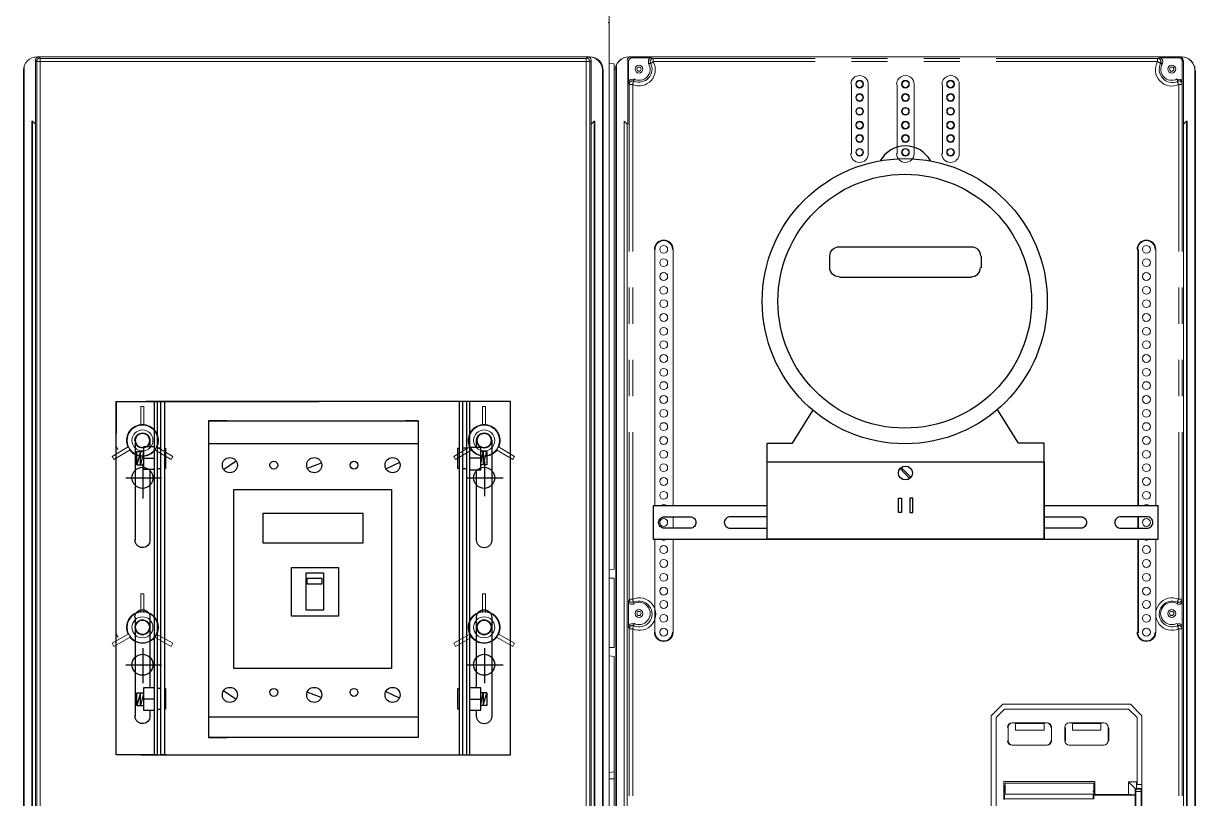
# Model space of a CAD drawing. Header units: millimetres. Extents: x 2788 to 2954, y 1337 to 1391.
# Drawn here: x 2906.93 to 2908.988, y 1349.053 to 1350.414 of the extents above; entities that cross this region are included whole.
import ezdxf

# ---------------------------------------------------------------- set-up
doc = ezdxf.new("R2010")
doc.units = ezdxf.units.MM
doc.layers.add('PDF_0', color=7, linetype='Continuous')

msp = doc.modelspace()

# ---------------------------------------------------------------- linework, layer by layer
at = {"layer": 'PDF_0', "lineweight": 15}
for points in [[(2907.9571, 1352.4957, -0.414215), (2907.9587, 1352.4936), (2907.9587, 1350.4176, -0.414215), (2907.9571, 1350.416, -0.414215), (2907.9587, 1350.4139), (2907.9587, 1348.3374, -0.414215), (2907.9571, 1348.3363)], [(2907.9481, 1348.3459), (2907.9481, 1350.3314, 0.414213), (2907.9248, 1350.3557), (2906.9543, 1350.3557, 0.414213), (2906.93, 1350.3319)], [(2906.9538, 1350.3557, 0.414213), (2906.93, 1350.3314), (2906.93, 1348.3459)], [(2908.9636, 1350.3557, -0.414213), (2908.9874, 1350.3319, 0.414213), (2908.9642, 1350.3557), (2907.9936, 1350.3557, 0.414213), (2907.9693, 1350.3319, -0.414213), (2907.9931, 1350.3557)], [(2908.9663, 1350.3499, 0.414213), (2908.961, 1350.3557), (2907.9968, 1350.3557, 0.414213), (2907.9905, 1350.3499)], [(2906.9596, 1350.3525), (2906.9596, 1350.3472), (2906.9533, 1350.3472, -0.414214), (2906.9591, 1350.3536)], [(2908.0021, 1350.3155), (2907.9989, 1350.3166), (2907.9957, 1350.3155), (2907.9936, 1350.3134), (2907.9926, 1350.3102), (2907.9926, 1350.3472, -0.414213), (2907.9989, 1350.3536), (2908.0328, 1350.3536), (2908.0296, 1350.3525), (2908.0275, 1350.3504), (2908.0275, 1350.3472), (2908.0275, 1350.3441, -0.775486), (2908.0018, 1350.3168)], [(2908.956, 1350.3168, -0.775486), (2908.9303, 1350.3441), (2908.9313, 1350.3472), (2908.9303, 1350.3504), (2908.9282, 1350.3525), (2908.925, 1350.3536), (2908.9594, 1350.3536, -0.414213), (2908.9652, 1350.3472), (2908.9652, 1350.3102), (2908.9642, 1350.3134), (2908.962, 1350.3155), (2908.9599, 1350.3166), (2908.9567, 1350.3155)], [(2908.3831, 1350.3076, -1), (2908.4138, 1350.307), (2908.4138, 1350.1853, -1), (2908.3831, 1350.1858)], [(2908.4635, 1350.3076, -1), (2908.4942, 1350.307), (2908.4942, 1350.1853, -1), (2908.4635, 1350.1858)], [(2908.5429, 1350.3076, -1), (2908.5736, 1350.307), (2908.5736, 1350.1853, -1), (2908.5429, 1350.1858)], [(2906.9458, 1350.2425), (2906.9448, 1350.2425), (2906.9448, 1348.3988), (2906.9458, 1348.3988), (2906.9458, 1350.2425), (2906.9511, 1350.2372), (2906.9511, 1348.3988), (2906.9511, 1348.4083), (2906.9522, 1348.4051), (2906.9554, 1348.403, -0.292489), (2906.9851, 1348.3729)], [(2907.9322, 1350.2425), (2907.927, 1350.2372), (2907.927, 1348.3988), (2907.927, 1348.4083), (2907.9259, 1348.4051), (2907.9221, 1348.4032, 0.292489), (2907.892, 1348.3723), (2907.8899, 1348.3681), (2907.8867, 1348.367), (2907.8952, 1348.367), (2906.9829, 1348.367), (2906.9924, 1348.367), (2906.9882, 1348.3692), (2906.9861, 1348.3723, 0.006355), (2906.9882, 1348.3744), (2906.9892, 1348.3744), (2906.9903, 1348.3744), (2906.9914, 1348.3744), (2906.9914, 1348.3755), (2906.9935, 1348.3755), (2906.9945, 1348.3755)], [(2907.9905, 1348.3993, 0.41421), (2908.0227, 1348.367, -0.41421), (2907.9905, 1348.3988), (2907.9905, 1350.2372), (2907.9852, 1350.2425), (2907.9852, 1348.3988), (2907.9852, 1350.2425)], [(2908.9726, 1348.3993, -0.414101), (2908.9351, 1348.3617, 0.414101), (2908.9726, 1348.3988), (2908.9726, 1350.2425), (2908.9673, 1350.2372), (2908.9673, 1348.3988, -0.41421), (2908.935, 1348.367, 0.41421), (2908.9673, 1348.3993)], [(2907.1646, 1349.6707, 0.507874), (2907.142, 1349.7099, 0.05507), (2907.136, 1349.7099, 0.507874), (2907.1133, 1349.6707)], [(2907.7647, 1349.6707, 0.507874), (2907.7421, 1349.7099, 0.05507), (2907.7361, 1349.7099, 0.507874), (2907.7134, 1349.6707, 0.056181), (2907.7163, 1349.666, 0.507868), (2907.7617, 1349.6655)], [(2907.7361, 1349.3819, 0.507874), (2907.7133, 1349.3421, 0.056181), (2907.7164, 1349.3374, 0.507868), (2907.7617, 1349.3374)]]:
    msp.add_lwpolyline(points, format="xyb", dxfattribs=at)
for points in [[(2907.9587, 1348.3374), (2907.9587, 1350.4139)], [(2907.9185, 1350.3525), (2907.9217, 1350.3557), (2906.9575, 1350.3557), (2906.9596, 1350.3525)], [(2907.9587, 1350.3441), (2907.9672, 1350.343), (2907.9672, 1349.4561), (2907.9587, 1349.455), (2907.9672, 1349.4561), (2907.9672, 1350.343)], [(2907.9322, 1348.3988), (2907.9322, 1350.2425), (2907.9333, 1350.2425), (2907.9333, 1348.3988)], [(2908.0391, 1350.017), (2908.0391, 1349.5672)], [(2908.0709, 1349.5672), (2908.0709, 1350.017)], [(2908.9186, 1349.5672), (2908.9186, 1350.017)], [(2908.0709, 1349.5281), (2908.0709, 1349.5482)], [(2908.0391, 1349.509), (2908.0391, 1349.345)], [(2908.0709, 1349.345), (2908.0709, 1349.509)], [(2908.9186, 1349.345), (2908.9186, 1349.509)], [(2907.9587, 1349.3185), (2907.9672, 1349.3185), (2907.9672, 1349.4402), (2907.9587, 1349.4402), (2907.9672, 1349.4402), (2907.9672, 1349.3185)], [(2908.6297, 1348.8232), (2908.6297, 1349.1989), (2908.6498, 1349.219), (2908.6297, 1349.1989)], [(2908.7281, 1349.1862), (2908.6668, 1349.1862), (2908.6678, 1349.1862), (2908.6689, 1349.1862), (2908.672, 1349.1852), (2908.7228, 1349.1852), (2908.725, 1349.1862), (2908.7271, 1349.1862)], [(2908.8276, 1349.1862), (2908.7673, 1349.1862), (2908.7694, 1349.1862), (2908.7726, 1349.1852), (2908.8223, 1349.1852), (2908.8255, 1349.1862)], [(2908.7588, 1349.1777), (2908.7588, 1349.1545), (2908.7599, 1349.1545), (2908.7599, 1349.1777)], [(2908.8361, 1349.1545), (2908.8361, 1349.1777), (2908.835, 1349.1777), (2908.835, 1349.1545)], [(2908.6678, 1349.1471), (2908.6668, 1349.1471), (2908.7281, 1349.1471), (2908.7271, 1349.1471)], [(2908.8276, 1349.1471), (2908.7673, 1349.1471)], [(2908.6541, 1349.0804), (2908.8096, 1349.0804), (2908.8096, 1349.0613), (2908.6541, 1349.0613)]]:
    msp.add_lwpolyline(points, close=True, dxfattribs=at)
at = {"layer": 'PDF_0', "lineweight": 0}
for points in [[(2907.9968, 1350.3557), (2907.9989, 1350.3536)], [(2908.9599, 1350.3536), (2908.961, 1350.3557)], [(2907.9926, 1350.3472), (2907.9915, 1350.3494)], [(2908.3207, 1350.3472), (2908.036, 1350.3472), (2908.036, 1350.3525), (2908.0349, 1350.3525), (2908.0338, 1350.3525), (2908.0328, 1350.3515), (2908.0317, 1350.3504), (2908.0307, 1350.3494), (2908.0307, 1350.3483), (2908.0307, 1350.3472), (2908.0307, 1350.3462), (2908.0307, 1350.3451), (2908.0307, 1350.3441), (2908.0275, 1350.3441)], [(2908.0328, 1350.3536), (2908.036, 1350.3525), (2908.3207, 1350.3525)], [(2908.3842, 1350.3525), (2908.4477, 1350.3525)], [(2908.4477, 1350.3472), (2908.3842, 1350.3472)], [(2908.5112, 1350.3525), (2908.5747, 1350.3525)], [(2908.5747, 1350.3472), (2908.5112, 1350.3472)], [(2908.6382, 1350.3525), (2908.9218, 1350.3525), (2908.925, 1350.3536)], [(2908.9673, 1350.3494), (2908.9652, 1350.3472)], [(2908.0021, 1350.3155), (2908.0021, 1350.3123), (2908.001, 1350.3134), (2908, 1350.3134), (2907.9989, 1350.3134), (2907.9979, 1350.3134), (2907.9968, 1350.3123), (2907.9957, 1350.3123), (2907.9947, 1350.3113), (2907.9947, 1350.3102), (2907.9936, 1350.3091), (2907.9936, 1350.3081), (2907.9936, 1350.307), (2908, 1350.307), (2908, 1350.0139)], [(2908.9589, 1350.0139), (2908.9589, 1350.307), (2908.9652, 1350.307), (2908.9652, 1350.3081), (2908.9642, 1350.3091), (2908.9642, 1350.3102), (2908.9631, 1350.3113), (2908.962, 1350.3123), (2908.961, 1350.3134), (2908.9599, 1350.3134), (2908.9589, 1350.3134), (2908.9578, 1350.3134), (2908.9567, 1350.3123), (2908.9567, 1350.3155)], [(2907.9936, 1350.0139), (2907.9936, 1350.307), (2907.9926, 1350.3102)], [(2908.9652, 1350.3102), (2908.9652, 1350.307), (2908.9652, 1350.0139)], [(2907.9936, 1349.8869), (2907.9936, 1349.9504)], [(2908, 1349.9504), (2908, 1349.8869)], [(2908.9589, 1349.8869), (2908.9589, 1349.9504)], [(2908.9652, 1349.9504), (2908.9652, 1349.8869)], [(2907.9936, 1349.7599), (2907.9936, 1349.8234)], [(2908, 1349.8234), (2908, 1349.7599)], [(2908.9589, 1349.7599), (2908.9589, 1349.8234)], [(2908.9652, 1349.8234), (2908.9652, 1349.7599)], [(2907.9926, 1349.4), (2907.9936, 1349.4032), (2907.9936, 1349.6964)], [(2908, 1349.6964), (2908, 1349.4032), (2907.9936, 1349.4032), (2907.9936, 1349.4021), (2907.9936, 1349.4011), (2907.9947, 1349.4011), (2907.9947, 1349.4), (2907.9957, 1349.3989), (2907.9968, 1349.3979), (2907.9979, 1349.3979), (2907.9989, 1349.3979), (2908, 1349.3979), (2908.001, 1349.3979), (2908.0021, 1349.3979), (2908.0021, 1349.3947)], [(2908.9567, 1349.3947), (2908.9567, 1349.3979), (2908.9578, 1349.3979), (2908.9589, 1349.3979), (2908.9599, 1349.3979), (2908.961, 1349.3979), (2908.962, 1349.3979), (2908.962, 1349.3989), (2908.9631, 1349.4), (2908.9642, 1349.4011), (2908.9652, 1349.4021), (2908.9652, 1349.4032), (2908.9589, 1349.4032), (2908.9589, 1349.6964)], [(2908.9652, 1349.6964), (2908.9652, 1349.4032), (2908.9652, 1349.4)], [(2907.9936, 1349.0582), (2907.9936, 1349.3513), (2907.9926, 1349.3545)], [(2908.0021, 1349.3598), (2908.0021, 1349.3566), (2908.001, 1349.3566), (2908, 1349.3577), (2907.9989, 1349.3577), (2907.9979, 1349.3566), (2907.9968, 1349.3566), (2907.9957, 1349.3556), (2907.9947, 1349.3556), (2907.9947, 1349.3545), (2907.9936, 1349.3534), (2907.9936, 1349.3524), (2907.9936, 1349.3513), (2908, 1349.3513), (2908, 1349.0582)], [(2908.9652, 1349.3545), (2908.9652, 1349.3513), (2908.9652, 1349.0582)]]:
    msp.add_lwpolyline(points, dxfattribs=at)
at = {"layer": 'PDF_0', "lineweight": 15}
for points in [[(2906.931, 1350.3388), (2906.931, 1348.3469)], [(2906.9511, 1350.2372), (2906.9511, 1350.3494), (2906.9533, 1350.3472), (2906.9533, 1348.9333), (2906.9522, 1348.9322), (2906.9522, 1348.9248), (2906.9533, 1348.9237), (2906.9533, 1348.911), (2906.9522, 1348.91), (2906.9522, 1348.9079), (2906.9649, 1348.9079), (2906.9649, 1348.8899), (2906.9638, 1348.8899), (2906.9638, 1348.9015), (2906.9649, 1348.9026), (2906.9522, 1348.9026), (2906.9533, 1348.9015), (2906.9533, 1348.783), (2906.9522, 1348.7819), (2906.9649, 1348.7819), (2906.9638, 1348.783), (2906.9638, 1348.7946)], [(2906.9522, 1348.9322), (2906.9723, 1348.9322), (2906.9734, 1348.9333), (2906.9596, 1348.9333), (2906.9596, 1350.3472), (2907.9185, 1350.3472), (2907.9185, 1348.9333), (2907.9047, 1348.9333), (2907.9058, 1348.9322)], [(2907.9259, 1348.91), (2907.9058, 1348.91), (2907.9058, 1348.8899), (2907.9132, 1348.8899), (2907.9132, 1348.9079), (2907.9259, 1348.9079), (2907.9259, 1348.91), (2907.9248, 1348.911), (2907.9248, 1348.9237), (2907.927, 1348.9248), (2907.927, 1348.9322), (2907.9248, 1348.9333), (2907.9248, 1350.3472), (2907.927, 1350.3494), (2907.927, 1350.2372)], [(2907.9248, 1350.3472), (2907.9185, 1350.3472), (2907.9185, 1350.3525)], [(2907.9471, 1350.3388), (2907.9471, 1348.3469)], [(2907.9714, 1350.3388), (2907.9714, 1348.3469)], [(2907.9915, 1350.3494), (2907.9915, 1350.2372), (2907.9905, 1350.2372)], [(2908.9673, 1350.2372), (2908.9673, 1350.3494)], [(2908.9874, 1350.3388), (2908.9874, 1348.3469), (2908.9885, 1348.3459), (2908.9885, 1350.3314)], [(2907.9703, 1350.3314), (2907.9703, 1348.3459)], [(2907.9703, 1350.3314), (2907.9703, 1350.3314)], [(2908.3842, 1350.1853), (2908.3842, 1350.307)], [(2908.4646, 1350.1853), (2908.4646, 1350.307)], [(2908.544, 1350.1853), (2908.544, 1350.307)], [(2908.9726, 1350.2425), (2908.9737, 1350.2425), (2908.9737, 1348.3988)], [(2908.0391, 1350.017), (2908.0391, 1350.017)], [(2908.0709, 1350.017), (2908.0709, 1350.017)], [(2908.888, 1349.5672), (2908.888, 1350.017), (2908.8869, 1350.017), (2908.8869, 1349.5672)], [(2908.9186, 1350.017), (2908.9186, 1350.017)], [(2907.1416, 1349.7091), (2907.1416, 1349.7419), (2907.1363, 1349.7419), (2907.1363, 1349.7091)], [(2907.7417, 1349.7091), (2907.7417, 1349.7419), (2907.7364, 1349.7419), (2907.7364, 1349.7091)], [(2907.1141, 1349.6709), (2907.0855, 1349.654), (2907.0887, 1349.6487), (2907.1173, 1349.6657)], [(2907.7142, 1349.6709), (2907.6856, 1349.654), (2907.6888, 1349.6487), (2907.7174, 1349.6657)], [(2908.8869, 1349.5281), (2908.8869, 1349.5482)], [(2908.888, 1349.5281), (2908.888, 1349.5482)], [(2908.8869, 1349.509), (2908.8869, 1349.345), (2908.888, 1349.345), (2908.888, 1349.509)], [(2907.1416, 1349.3799), (2907.1416, 1349.4127), (2907.1363, 1349.4127), (2907.1363, 1349.3799)], [(2907.7417, 1349.3799), (2907.7417, 1349.4127), (2907.7364, 1349.4127), (2907.7364, 1349.3799)], [(2908.0021, 1349.3598), (2907.9989, 1349.3608), (2907.9957, 1349.3598), (2907.9936, 1349.3577), (2907.9926, 1349.3545), (2907.9926, 1349.4), (2907.9936, 1349.3979), (2907.9957, 1349.3947), (2907.9989, 1349.3947), (2908.0021, 1349.3947)], [(2908.9567, 1349.3947), (2908.9599, 1349.3947), (2908.962, 1349.3947), (2908.9642, 1349.3979), (2908.9652, 1349.4), (2908.9652, 1349.3545), (2908.9642, 1349.3577), (2908.962, 1349.3598), (2908.9599, 1349.3608), (2908.9567, 1349.3598)], [(2907.1141, 1349.3418), (2907.0855, 1349.3259), (2907.0887, 1349.3206), (2907.1173, 1349.3365)], [(2907.7142, 1349.3418), (2907.6856, 1349.3259), (2907.6888, 1349.3206), (2907.7174, 1349.3365)], [(2907.9587, 1349.0878), (2907.9672, 1349.0878), (2907.9672, 1348.4083), (2907.9587, 1348.4073), (2907.9672, 1348.4083), (2907.9672, 1349.0878), (2907.9672, 1349.1005), (2907.9672, 1349.3026), (2907.9587, 1349.3037), (2907.9672, 1349.3026), (2907.9672, 1349.1005), (2907.9587, 1349.0994)], [(2908.6382, 1349.1957), (2908.653, 1349.2106), (2908.6382, 1349.1957)], [(2908.6498, 1349.219), (2908.8742, 1349.219), (2908.6498, 1349.219)], [(2908.653, 1349.2106), (2908.871, 1349.2106), (2908.653, 1349.2106)], [(2908.871, 1349.2106), (2908.8858, 1349.1957), (2908.871, 1349.2106)], [(2908.8742, 1349.219), (2908.8943, 1349.1989), (2908.8742, 1349.219)], [(2908.6382, 1348.8264), (2908.6382, 1349.1957), (2908.6382, 1348.8264)], [(2908.7228, 1349.1852), (2908.7228, 1349.1735), (2908.672, 1349.1735), (2908.672, 1349.1852)], [(2908.8223, 1349.1852), (2908.8223, 1349.1735), (2908.7726, 1349.1735), (2908.7726, 1349.1852)], [(2908.8932, 1348.9523), (2908.8943, 1348.9513), (2908.8858, 1348.9513), (2908.8827, 1348.9513), (2908.871, 1348.9386), (2908.8858, 1348.9386), (2908.8858, 1348.8264), (2908.8858, 1348.9428), (2908.8943, 1348.9428), (2908.8943, 1348.8232), (2908.8943, 1349.1989), (2908.8943, 1349.0783), (2908.8858, 1349.0783), (2908.8858, 1349.1957), (2908.8858, 1349.0825), (2908.871, 1349.0825)], [(2908.6593, 1349.1545), (2908.6593, 1349.1777), (2908.6593, 1349.1545)], [(2908.7355, 1349.1545), (2908.7355, 1349.1777), (2908.7355, 1349.1545)], [(2908.7673, 1349.1471), (2908.7673, 1349.1471)], [(2908.6519, 1349.0634), (2908.6519, 1349.0836), (2908.8117, 1349.0836), (2908.8117, 1349.0634)], [(2908.8096, 1349.0666), (2908.8096, 1349.0804), (2908.6541, 1349.0804), (2908.653, 1349.0666)], [(2908.8117, 1349.0603), (2908.871, 1349.0603), (2908.871, 1349.0825), (2908.8827, 1349.0709), (2908.8858, 1349.0709), (2908.8943, 1349.0709), (2908.8932, 1349.0698)], [(2908.653, 1349.0645), (2908.6519, 1349.0634), (2908.6519, 1349.0518), (2908.653, 1349.0529), (2908.6583, 1349.0529), (2908.6657, 1349.0529), (2908.6742, 1349.0529), (2908.6847, 1349.0529), (2908.7779, 1349.0529), (2908.7885, 1349.0529), (2908.7969, 1349.0529), (2908.8043, 1349.0529), (2908.8096, 1349.0529), (2908.8096, 1349.0592), (2908.8117, 1349.0603), (2908.8117, 1349.0634), (2908.8096, 1349.0645)], [(2908.8096, 1349.0592), (2908.8827, 1349.0592)], [(2908.8837, 1349.0698), (2908.8932, 1349.0698), (2908.8932, 1349.0656), (2908.8837, 1349.0656), (2908.8837, 1349.0698), (2908.8827, 1349.0709), (2908.8827, 1349.0592), (2908.8827, 1349.0529), (2908.8827, 1349.0518), (2908.8827, 1348.9693), (2908.8827, 1348.9618), (2908.8827, 1348.9513), (2908.8837, 1348.9523), (2908.8837, 1348.9555), (2908.8837, 1349.0656)], [(2908.8837, 1348.9555), (2908.8932, 1348.9555), (2908.8932, 1349.0656)]]:
    msp.add_lwpolyline(points, dxfattribs=at)
at = {"layer": 'PDF_0', "lineweight": 0}
for points in [[(2908.0307, 1350.3441), (2908.0317, 1350.3441), (2908.0328, 1350.3451), (2908.0338, 1350.3451), (2908.0349, 1350.3462), (2908.036, 1350.3462), (2908.036, 1350.3472, -0.721249), (2908, 1350.307), (2908, 1350.3081), (2908, 1350.3091), (2908.001, 1350.3102), (2908.001, 1350.3113), (2908.0021, 1350.3123)], [(2908.9303, 1350.3441), (2908.9271, 1350.3441), (2908.9271, 1350.3451), (2908.9282, 1350.3462), (2908.9282, 1350.3472), (2908.9271, 1350.3483), (2908.9271, 1350.3494), (2908.9271, 1350.3504), (2908.9261, 1350.3515), (2908.925, 1350.3515), (2908.9239, 1350.3525), (2908.9229, 1350.3525), (2908.9218, 1350.3525), (2908.9218, 1350.3472), (2908.9229, 1350.3462), (2908.9239, 1350.3462), (2908.925, 1350.3451), (2908.9261, 1350.3451), (2908.9261, 1350.3441), (2908.9271, 1350.3441, 0.69971), (2908.9567, 1350.3123), (2908.9567, 1350.3113), (2908.9578, 1350.3102), (2908.9578, 1350.3091), (2908.9578, 1350.3081), (2908.9589, 1350.307, -0.734021), (2908.9218, 1350.3472), (2908.6382, 1350.3472)], [(2908.9589, 1349.0582), (2908.9589, 1349.3513, -1.555767), (2908.9589, 1349.4032), (2908.9578, 1349.4021), (2908.9578, 1349.4011), (2908.9567, 1349.4), (2908.9567, 1349.3989), (2908.9567, 1349.3979, 1.545983), (2908.9567, 1349.3566), (2908.9567, 1349.3556), (2908.9578, 1349.3545), (2908.9578, 1349.3534), (2908.9578, 1349.3524), (2908.9589, 1349.3513), (2908.9652, 1349.3513), (2908.9652, 1349.3524), (2908.9642, 1349.3534), (2908.9642, 1349.3545), (2908.9631, 1349.3556), (2908.962, 1349.3556), (2908.962, 1349.3566), (2908.961, 1349.3566), (2908.9599, 1349.3577), (2908.9589, 1349.3577), (2908.9578, 1349.3566), (2908.9567, 1349.3566), (2908.9567, 1349.3598)]]:
    msp.add_lwpolyline(points, format="xyb", dxfattribs=at)
at = {"layer": 'PDF_0', "lineweight": 25}
for points in [[(2908.3625, 1349.9694, -0.414213), (2908.3461, 1349.9853), (2908.3461, 1350.0059, -0.414213), (2908.363, 1350.0223), (2908.5948, 1350.0223, -0.414213), (2908.6107, 1350.0059)], [(2907.1258, 1349.6821, -1), (2907.1522, 1349.6815), (2907.1522, 1349.6709)], [(2907.7259, 1349.6699), (2907.7259, 1349.6821, -1), (2907.7523, 1349.6815), (2907.7523, 1349.5069, -1), (2907.7259, 1349.5069), (2907.7259, 1349.6307)], [(2907.1522, 1349.6318), (2907.1522, 1349.5069, -1), (2907.1258, 1349.5074)], [(2908.1016, 1349.5281), (2908.0555, 1349.5281, -0.414214), (2908.0455, 1349.5381, -0.414214), (2908.0561, 1349.5482), (2908.1016, 1349.5482, -0.414214), (2908.1111, 1349.5381, -0.414214), (2908.1016, 1349.5281)], [(2908.236, 1349.5482), (2908.1714, 1349.5482, 0.414214), (2908.1609, 1349.5381, 0.414214), (2908.1714, 1349.5281), (2908.236, 1349.5281)], [(2908.7228, 1349.5482), (2908.7874, 1349.5482, -0.414214), (2908.7969, 1349.5381, -0.414214), (2908.7874, 1349.5281), (2908.7228, 1349.5281)], [(2908.8573, 1349.5281), (2908.9033, 1349.5281, 0.414214), (2908.9134, 1349.5381, 0.414214), (2908.9038, 1349.5482), (2908.8573, 1349.5482, 0.414214), (2908.8467, 1349.5381, 0.414214), (2908.8573, 1349.5281)], [(2907.1258, 1349.372, -1), (2907.1522, 1349.3714), (2907.1522, 1349.2476)], [(2907.7259, 1349.2476), (2907.7259, 1349.372, -1), (2907.7523, 1349.3714), (2907.7523, 1349.1979, -1), (2907.7259, 1349.1979), (2907.7259, 1349.2084)], [(2907.1522, 1349.2084), (2907.1522, 1349.1979, -1), (2907.1258, 1349.1984)]]:
    msp.add_lwpolyline(points, format="xyb", dxfattribs=at)
for points in [[(2908.6117, 1350.0054), (2908.6117, 1349.9853)], [(2908.5948, 1349.9684), (2908.363, 1349.9684)], [(2907.093, 1349.7503), (2907.093, 1349.6942)], [(2907.1131, 1349.7503), (2907.4496, 1349.7503)], [(2907.7576, 1349.7503), (2907.1448, 1349.7503)], [(2907.1596, 1349.7503), (2907.1596, 1349.1301)], [(2907.1808, 1349.1301), (2907.1713, 1349.1301), (2907.1713, 1349.7503), (2907.1808, 1349.7503)], [(2907.1776, 1349.7503), (2907.1776, 1349.1301)], [(2907.6952, 1349.7503), (2907.6952, 1349.1301)], [(2907.6973, 1349.1301), (2907.7015, 1349.1301), (2907.7015, 1349.7503), (2907.6973, 1349.7503)], [(2907.7132, 1349.7503), (2907.7132, 1349.1301)], [(2908.236, 1349.509), (2908.236, 1349.6773), (2908.2804, 1349.6773), (2908.3164, 1349.7345)], [(2908.7228, 1349.509), (2908.7228, 1349.6773), (2908.6773, 1349.6773), (2908.6414, 1349.7355)], [(2907.2549, 1349.7165), (2907.2549, 1349.1608)], [(2907.2877, 1349.7165), (2907.2549, 1349.7165), (2907.6232, 1349.7165), (2907.601, 1349.7165)], [(2907.6232, 1349.7165), (2907.6232, 1349.1608), (2907.601, 1349.1608)], [(2907.1268, 1349.5069), (2907.1268, 1349.6815)], [(2907.6232, 1349.6762), (2907.2549, 1349.6762)], [(2907.1406, 1349.6614), (2907.1353, 1349.6392), (2907.1353, 1349.6625), (2907.1289, 1349.6392), (2907.1289, 1349.6625), (2907.1406, 1349.6625)], [(2907.1596, 1349.6709), (2907.1406, 1349.6709), (2907.1406, 1349.6318), (2907.1596, 1349.6318)], [(2907.1713, 1349.6688), (2907.1649, 1349.6688)], [(2907.1776, 1349.6688), (2907.1797, 1349.6688), (2907.1797, 1349.6328), (2907.1776, 1349.6328)], [(2907.6952, 1349.6328), (2907.6931, 1349.6328), (2907.6931, 1349.6688), (2907.6952, 1349.6688)], [(2907.7079, 1349.6688), (2907.7015, 1349.6688)], [(2907.7132, 1349.6307), (2907.7333, 1349.6307), (2907.7333, 1349.6699), (2907.7132, 1349.6699)], [(2907.7439, 1349.6625), (2907.7333, 1349.6625)], [(2907.7333, 1349.6403), (2907.7375, 1349.6625), (2907.7375, 1349.6392), (2907.7439, 1349.6625), (2907.7439, 1349.6392), (2907.7333, 1349.6392)], [(2907.1289, 1349.6392), (2907.1406, 1349.6392)], [(2907.1395, 1349.6413), (2907.1395, 1349.5799)], [(2907.1406, 1349.6508), (2907.1596, 1349.6508)], [(2907.3036, 1349.6455), (2907.2813, 1349.6307)], [(2907.4528, 1349.6424), (2907.4285, 1349.6328)], [(2907.5904, 1349.6434), (2907.566, 1349.6318)], [(2907.7333, 1349.6508), (2907.7132, 1349.6508)], [(2907.7396, 1349.6455), (2907.7396, 1349.5842)], [(2907.1723, 1349.6159), (2907.1099, 1349.6159)], [(2907.1649, 1349.6328), (2907.1713, 1349.6328)], [(2907.7015, 1349.6328), (2907.7079, 1349.6328)], [(2907.7724, 1349.6159), (2907.71, 1349.6159)], [(2908.4699, 1349.6328), (2908.4868, 1349.6149)], [(2908.472, 1349.6339), (2908.4889, 1349.617)], [(2908.236, 1349.5672), (2908.036, 1349.5672), (2908.036, 1349.509), (2908.9229, 1349.509), (2908.9229, 1349.5672), (2908.7228, 1349.5672)], [(2907.1268, 1349.1979), (2907.1268, 1349.3714)], [(2907.1395, 1349.3175), (2907.1395, 1349.2561)], [(2907.7396, 1349.3175), (2907.7396, 1349.2561)], [(2907.1723, 1349.2878), (2907.1099, 1349.2878)], [(2907.7724, 1349.2878), (2907.71, 1349.2878)], [(2907.1596, 1349.2476), (2907.1406, 1349.2476), (2907.1406, 1349.2084), (2907.1596, 1349.2084)], [(2907.1713, 1349.2465), (2907.1649, 1349.2465)], [(2907.1776, 1349.2465), (2907.1797, 1349.2465), (2907.1797, 1349.2106), (2907.1776, 1349.2106)], [(2907.6952, 1349.2106), (2907.6931, 1349.2106), (2907.6931, 1349.2465), (2907.6952, 1349.2465)], [(2907.7132, 1349.2084), (2907.7333, 1349.2084), (2907.7333, 1349.2476), (2907.7132, 1349.2476)], [(2907.1406, 1349.2381), (2907.1353, 1349.2169), (2907.1353, 1349.2391), (2907.1289, 1349.2169), (2907.1289, 1349.2391), (2907.1406, 1349.2391)], [(2907.1406, 1349.2286), (2907.1596, 1349.2286)], [(2907.3036, 1349.2275), (2907.2813, 1349.2423)], [(2907.4528, 1349.2307), (2907.4285, 1349.2402)], [(2907.5904, 1349.2296), (2907.566, 1349.2413)], [(2907.7333, 1349.2275), (2907.7132, 1349.2275)], [(2907.7439, 1349.2391), (2907.7333, 1349.2391)], [(2907.7333, 1349.218), (2907.7375, 1349.2391), (2907.7375, 1349.2169), (2907.7439, 1349.2391), (2907.7439, 1349.2169), (2907.7333, 1349.2169)], [(2907.1289, 1349.2169), (2907.1406, 1349.2169)], [(2907.1649, 1349.2106), (2907.1713, 1349.2106)], [(2907.2549, 1349.1968), (2907.6232, 1349.1968)], [(2907.6232, 1349.1608), (2907.2549, 1349.1608), (2907.2877, 1349.1608)], [(2907.5396, 1349.1608), (2907.4719, 1349.1608)], [(2907.1363, 1349.1301), (2907.238, 1349.1301)], [(2907.1448, 1349.1301), (2907.7534, 1349.1301)], [(2907.6687, 1349.1301), (2907.7703, 1349.1301)]]:
    msp.add_lwpolyline(points, dxfattribs=at)
for points in [[(2907.1649, 1349.1301), (2907.093, 1349.1301), (2907.093, 1349.7503), (2907.1649, 1349.7503)], [(2907.7079, 1349.7503), (2907.7079, 1349.1301), (2907.7851, 1349.1301), (2907.7851, 1349.7503)], [(2908.236, 1349.6445), (2908.7228, 1349.6445), (2908.7228, 1349.509), (2908.236, 1349.509)], [(2907.5766, 1349.5958), (2907.5766, 1349.2815), (2907.2993, 1349.2815), (2907.2993, 1349.5958)], [(2908.4667, 1349.581), (2908.472, 1349.581), (2908.472, 1349.5556), (2908.4667, 1349.5556)], [(2908.4921, 1349.581), (2908.4868, 1349.581), (2908.4868, 1349.5556), (2908.4921, 1349.5556)], [(2907.5258, 1349.5545), (2907.5258, 1349.5016), (2907.3512, 1349.5016), (2907.3512, 1349.5545)], [(2907.4835, 1349.4593), (2907.4835, 1349.3735), (2907.4009, 1349.3735), (2907.4009, 1349.4593)], [(2907.457, 1349.4497), (2907.457, 1349.3841), (2907.4263, 1349.3841), (2907.4263, 1349.4497)], [(2907.4539, 1349.4402), (2907.4539, 1349.4296), (2907.4285, 1349.4296), (2907.4285, 1349.4402)]]:
    msp.add_lwpolyline(points, close=True, dxfattribs=at)
at = {"layer": 'PDF_0', "lineweight": 15}
for points in [[(2907.1607, 1349.6657), (2907.1893, 1349.6487), (2907.1924, 1349.654), (2907.1639, 1349.6709, -0.056181)], [(2907.7608, 1349.6657), (2907.7894, 1349.6487), (2907.7925, 1349.654), (2907.764, 1349.6709, -0.056181)], [(2908.0492, 1349.5094, 0.467696), (2908.0598, 1349.5094, -0.416518)], [(2908.897, 1349.5094, 0.467696), (2908.9075, 1349.5094, -0.416518)], [(2907.1607, 1349.3365), (2907.1893, 1349.3206), (2907.1924, 1349.3259), (2907.1639, 1349.3418, -0.056181)], [(2907.7608, 1349.3365), (2907.7894, 1349.3206), (2907.7925, 1349.3259), (2907.764, 1349.3418, -0.056181)], [(2908.7668, 1349.1862, 0.414101), (2908.7588, 1349.1783, -0.414101)], [(2908.835, 1349.1783, 0.414101), (2908.8271, 1349.1862, -0.414101)], [(2908.7588, 1349.155, 0.414101), (2908.7668, 1349.1471, -0.414101)], [(2908.8271, 1349.1471, 0.414101), (2908.835, 1349.155, -0.414101)]]:
    msp.add_lwpolyline(points, format="xyb", close=True, dxfattribs=at)
at = {"layer": 'PDF_0', "lineweight": 0}
msp.add_lwpolyline([(2908, 1349.3513), (2908, 1349.3524), (2908, 1349.3534), (2908.001, 1349.3545), (2908.001, 1349.3556), (2908.0021, 1349.3566, 1.541167), (2908.0021, 1349.3979), (2908.0021, 1349.3989), (2908.001, 1349.3989), (2908.001, 1349.4), (2908.001, 1349.4011), (2908, 1349.4011), (2908, 1349.4021), (2908, 1349.4032, -1.555767)], format="xyb", close=True, dxfattribs=at)
at = {"layer": 'PDF_0', "lineweight": 15}
for centre, radius in [((2908.0111, 1350.334), 0.00688), ((2908.0111, 1350.334), 0.0037), ((2908.9467, 1350.334), 0.00688), ((2908.9467, 1350.334), 0.0037), ((2908.3985, 1350.3076), 0.00688), ((2908.4789, 1350.3076), 0.00688), ((2908.5583, 1350.3076), 0.00688), ((2908.3985, 1350.3076), 0.00582), ((2908.4789, 1350.3076), 0.00582), ((2908.5583, 1350.3076), 0.00582), ((2908.3985, 1350.2843), 0.00688), ((2908.3985, 1350.2843), 0.00582), ((2908.4789, 1350.2843), 0.00688), ((2908.4789, 1350.2843), 0.00582), ((2908.5583, 1350.2843), 0.00688), ((2908.5583, 1350.2843), 0.00582), ((2908.3985, 1350.2599), 0.00688), ((2908.3985, 1350.2599), 0.00582), ((2908.4789, 1350.2599), 0.00688), ((2908.4789, 1350.2599), 0.00582), ((2908.5583, 1350.2599), 0.00688), ((2908.5583, 1350.2599), 0.00582), ((2908.3985, 1350.2356), 0.00688), ((2908.3985, 1350.2356), 0.00582), ((2908.4789, 1350.2356), 0.00688), ((2908.4789, 1350.2356), 0.00582), ((2908.5583, 1350.2356), 0.00688), ((2908.5583, 1350.2356), 0.00582), ((2908.3985, 1350.2123), 0.00688), ((2908.3985, 1350.2123), 0.00582), ((2908.4789, 1350.2123), 0.00688), ((2908.4789, 1350.2123), 0.00582), ((2908.5583, 1350.2123), 0.00688), ((2908.5583, 1350.2123), 0.00582), ((2908.3985, 1350.188), 0.00688), ((2908.3985, 1350.188), 0.00582), ((2908.4789, 1350.188), 0.00688), ((2908.4789, 1350.188), 0.00582), ((2908.5583, 1350.188), 0.00688), ((2908.5583, 1350.188), 0.00582), ((2908.0545, 1350.0176), 0.00688), ((2908.0545, 1350.0176), 0.00688), ((2908.9022, 1350.0176), 0.00688), ((2908.9022, 1350.0176), 0.00688), ((2908.0545, 1349.9943), 0.00688), ((2908.0545, 1349.9943), 0.00688), ((2908.9022, 1349.9943), 0.00688), ((2908.9022, 1349.9943), 0.00688), ((2908.0545, 1349.9699), 0.00688), ((2908.0545, 1349.9699), 0.00688), ((2908.9022, 1349.9699), 0.00688), ((2908.9022, 1349.9699), 0.00688), ((2908.0545, 1349.9456), 0.00688), ((2908.0545, 1349.9456), 0.00688), ((2908.9022, 1349.9456), 0.00688), ((2908.9022, 1349.9456), 0.00688), ((2908.0545, 1349.9223), 0.00688), ((2908.0545, 1349.9223), 0.00688), ((2908.9022, 1349.9223), 0.00688), ((2908.9022, 1349.9223), 0.00688), ((2908.0545, 1349.898), 0.00688), ((2908.0545, 1349.898), 0.00688), ((2908.9022, 1349.898), 0.00688), ((2908.9022, 1349.898), 0.00688), ((2908.0545, 1349.8736), 0.00688), ((2908.0545, 1349.8736), 0.00688), ((2908.9022, 1349.8736), 0.00688), ((2908.9022, 1349.8736), 0.00688), ((2908.0545, 1349.8503), 0.00688), ((2908.0545, 1349.8503), 0.00688), ((2908.9022, 1349.8503), 0.00688), ((2908.9022, 1349.8503), 0.00688), ((2908.0545, 1349.826), 0.00688), ((2908.0545, 1349.826), 0.00688), ((2908.9022, 1349.826), 0.00688), ((2908.9022, 1349.826), 0.00688), ((2908.0545, 1349.8017), 0.00688), ((2908.0545, 1349.8017), 0.00688), ((2908.9022, 1349.8017), 0.00688), ((2908.9022, 1349.8017), 0.00688), ((2908.0545, 1349.7784), 0.00688), ((2908.0545, 1349.7784), 0.00688), ((2908.9022, 1349.7784), 0.00688), ((2908.9022, 1349.7784), 0.00688), ((2908.0545, 1349.754), 0.00688), ((2908.0545, 1349.754), 0.00688), ((2908.9022, 1349.754), 0.00688), ((2908.9022, 1349.754), 0.00688), ((2908.0545, 1349.7297), 0.00688), ((2908.0545, 1349.7297), 0.00688), ((2908.9022, 1349.7297), 0.00688), ((2908.9022, 1349.7297), 0.00688), ((2907.139, 1349.6821), 0.027), ((2907.139, 1349.6821), 0.0185), ((2907.7391, 1349.6821), 0.027), ((2907.7391, 1349.6821), 0.0185), ((2908.0545, 1349.7064), 0.00688), ((2908.0545, 1349.7064), 0.00688), ((2908.9022, 1349.7064), 0.00688), ((2908.9022, 1349.7064), 0.00688), ((2907.139, 1349.6821), 0.0132), ((2907.139, 1349.6821), 0.0122), ((2907.7391, 1349.6821), 0.0132), ((2907.7391, 1349.6821), 0.0122), ((2908.0545, 1349.6821), 0.00688), ((2908.0545, 1349.6821), 0.00688), ((2908.9022, 1349.6821), 0.00688), ((2908.9022, 1349.6821), 0.00688), ((2908.0545, 1349.6577), 0.00688), ((2908.0545, 1349.6577), 0.00688), ((2908.9022, 1349.6577), 0.00688), ((2908.9022, 1349.6577), 0.00688), ((2908.0545, 1349.6344), 0.00688), ((2908.0545, 1349.6344), 0.00688), ((2908.9022, 1349.6344), 0.00688), ((2908.9022, 1349.6344), 0.00688), ((2908.0545, 1349.6101), 0.00688), ((2908.0545, 1349.6101), 0.00688), ((2908.9022, 1349.6101), 0.00688), ((2908.9022, 1349.6101), 0.00688), ((2908.0545, 1349.5858), 0.00688), ((2908.0545, 1349.5858), 0.00688), ((2908.9022, 1349.5858), 0.00688), ((2908.9022, 1349.5858), 0.00688), ((2908.0545, 1349.5381), 0.00688), ((2908.0545, 1349.5381), 0.00688), ((2908.9022, 1349.5381), 0.00688), ((2908.9022, 1349.5381), 0.00688), ((2908.0545, 1349.4905), 0.00688), ((2908.0545, 1349.4905), 0.00688), ((2908.9022, 1349.4905), 0.00688), ((2908.9022, 1349.4905), 0.00688), ((2908.0545, 1349.4662), 0.00688), ((2908.0545, 1349.4662), 0.00688), ((2908.9022, 1349.4662), 0.00688), ((2908.9022, 1349.4662), 0.00688), ((2908.0545, 1349.4418), 0.00688), ((2908.0545, 1349.4418), 0.00688), ((2908.9022, 1349.4418), 0.00688), ((2908.9022, 1349.4418), 0.00688), ((2908.0545, 1349.4175), 0.00688), ((2908.0545, 1349.4175), 0.00688), ((2908.9022, 1349.4175), 0.00688), ((2908.9022, 1349.4175), 0.00688), ((2908.0545, 1349.3942), 0.00688), ((2908.0545, 1349.3942), 0.00688), ((2908.9022, 1349.3942), 0.00688), ((2908.9022, 1349.3942), 0.00688), ((2907.139, 1349.354), 0.027), ((2907.139, 1349.354), 0.0185), ((2907.139, 1349.354), 0.0132), ((2907.7391, 1349.354), 0.027), ((2907.7391, 1349.354), 0.0185), ((2907.7391, 1349.354), 0.0132), ((2908.0111, 1349.3783), 0.00688), ((2908.0111, 1349.3783), 0.0037), ((2908.0545, 1349.3698), 0.00688), ((2908.0545, 1349.3698), 0.00688), ((2908.9022, 1349.3698), 0.00688), ((2908.9022, 1349.3698), 0.00688), ((2908.9467, 1349.3783), 0.00688), ((2908.9467, 1349.3783), 0.0037), ((2907.139, 1349.354), 0.0122), ((2907.7391, 1349.354), 0.0122), ((2908.0545, 1349.3455), 0.00688), ((2908.0545, 1349.3455), 0.00688), ((2908.9022, 1349.3455), 0.00688), ((2908.9022, 1349.3455), 0.00688)]:
    msp.add_circle(centre, radius, dxfattribs=at)
at = {"layer": 'PDF_0', "lineweight": 25}
for centre, radius in [((2908.4778, 1349.9265), 0.2503), ((2908.4778, 1349.9265), 0.2228), ((2907.139, 1349.6164), 0.0185), ((2907.2925, 1349.6387), 0.0132), ((2907.3697, 1349.6387), 0.00688), ((2907.4406, 1349.6387), 0.0132), ((2907.5105, 1349.6387), 0.00688), ((2907.5782, 1349.6387), 0.0132), ((2907.7391, 1349.6164), 0.0185), ((2908.4789, 1349.6249), 0.0122), ((2907.139, 1349.2883), 0.0185), ((2907.7391, 1349.2883), 0.0185), ((2907.2925, 1349.2354), 0.0132), ((2907.3697, 1349.2397), 0.00688), ((2907.4406, 1349.2354), 0.0132), ((2907.5105, 1349.2397), 0.00688), ((2907.5782, 1349.2354), 0.0132)]:
    msp.add_circle(centre, radius, dxfattribs=at)
at = {"layer": 'PDF_0', "lineweight": 15}
for centre, radius, start, end in [((2906.957, 1350.3499), 0.00582, 90.0001, 179.9999), ((2907.9211, 1350.3499), 0.00582, 0.0001, 89.9999), ((2907.9232, 1350.3319), 0.0238, 0, 90), ((2907.918, 1350.3478), 0.00582, 359.9999, 90.0001), ((2908.0111, 1350.334), 0.0228, 246.0937, 27.9929), ((2908.0545, 1350.0176), 0.0164, 0, 180), ((2908.0545, 1350.0176), 0.0153, 360, 180), ((2908.9022, 1350.0176), 0.0164, 0, 180), ((2908.9022, 1350.0176), 0.0153, 360, 180), ((2907.1178, 1349.6821), 0.027, 203.567, 216.4292), ((2907.139, 1349.6821), 0.028, 216.1509, 323.8491), ((2908.0545, 1349.5625), 0.00688, 49.1968, 130.8032), ((2908.0545, 1349.5625), 0.00688, 56.2665, 123.7335), ((2908.9022, 1349.5625), 0.00688, 49.1968, 130.8032), ((2908.9022, 1349.5625), 0.00688, 56.2665, 123.7335), ((2908.0111, 1349.3783), 0.0196, 241.7704, 118.2296), ((2908.9467, 1349.3783), 0.0196, 61.7704, 298.2296), ((2907.139, 1349.354), 0.028, 96.1523, 203.8517), ((2907.139, 1349.3534), 0.0276, 83.6958, 96.3042), ((2907.139, 1349.354), 0.028, 336.1483, 83.8477), ((2907.7391, 1349.3534), 0.0276, 83.6958, 96.3042), ((2907.7391, 1349.354), 0.028, 336.1483, 83.8477), ((2907.1178, 1349.3529), 0.027, 203.567, 216.4292), ((2907.139, 1349.354), 0.028, 216.1509, 323.8491), ((2908.0545, 1349.3455), 0.0164, 180, 360), ((2908.0545, 1349.3455), 0.0153, 180, 0), ((2908.9022, 1349.3455), 0.0164, 180, 360), ((2908.9022, 1349.3455), 0.0153, 180, 0), ((2908.6662, 1349.1783), 0.00794, 90.011, 179.989), ((2908.6673, 1349.1783), 0.00794, 90.011, 179.989), ((2908.7266, 1349.1783), 0.00794, 0.011, 89.989), ((2908.7276, 1349.1783), 0.00794, 0.011, 89.989), ((2908.6662, 1349.155), 0.00794, 180.011, 269.989), ((2908.6673, 1349.155), 0.00794, 180.011, 269.989), ((2908.7266, 1349.155), 0.00794, 270.011, 359.989), ((2908.7276, 1349.155), 0.00794, 270.011, 359.989)]:
    msp.add_arc(centre, radius, start, end, dxfattribs=at)
at = {"layer": 'PDF_0', "lineweight": 25}
for centre, radius, start, end in [((2908.4789, 1350.1488), 0.0503, 28.5973, 151.2049), ((2908.5943, 1349.9858), 0.0164, 270, 360)]:
    msp.add_arc(centre, radius, start, end, dxfattribs=at)
at = {"layer": 'PDF_0', "lineweight": 15}
for points in [[(2908.8848, 1349.083), (2908.8848, 1349.0763), (2908.885, 1349.0709), (2908.8853, 1349.0709)], [(2908.6525, 1349.0656), (2908.6528, 1349.0656), (2908.653, 1349.0663), (2908.653, 1349.0671)], [(2908.6525, 1349.0539), (2908.6528, 1349.0539), (2908.653, 1349.0575), (2908.653, 1349.0619)], [(2908.8086, 1349.0671), (2908.8086, 1349.0663), (2908.8088, 1349.0656), (2908.8091, 1349.0656)], [(2908.8086, 1349.0619), (2908.8086, 1349.0575), (2908.8088, 1349.0539), (2908.8091, 1349.0539)], [(2908.8827, 1349.0597), (2908.8826, 1349.06), (2908.8772, 1349.0603), (2908.8705, 1349.0603)], [(2908.8848, 1349.0788), (2908.8848, 1349.0744), (2908.885, 1349.0709), (2908.8853, 1349.0709)], [(2908.8938, 1349.0709), (2908.8941, 1349.0709), (2908.8943, 1349.0744), (2908.8943, 1349.0788)]]:
    msp.add_open_spline(points, degree=3, dxfattribs=at)

doc.saveas('drawing.dxf')
